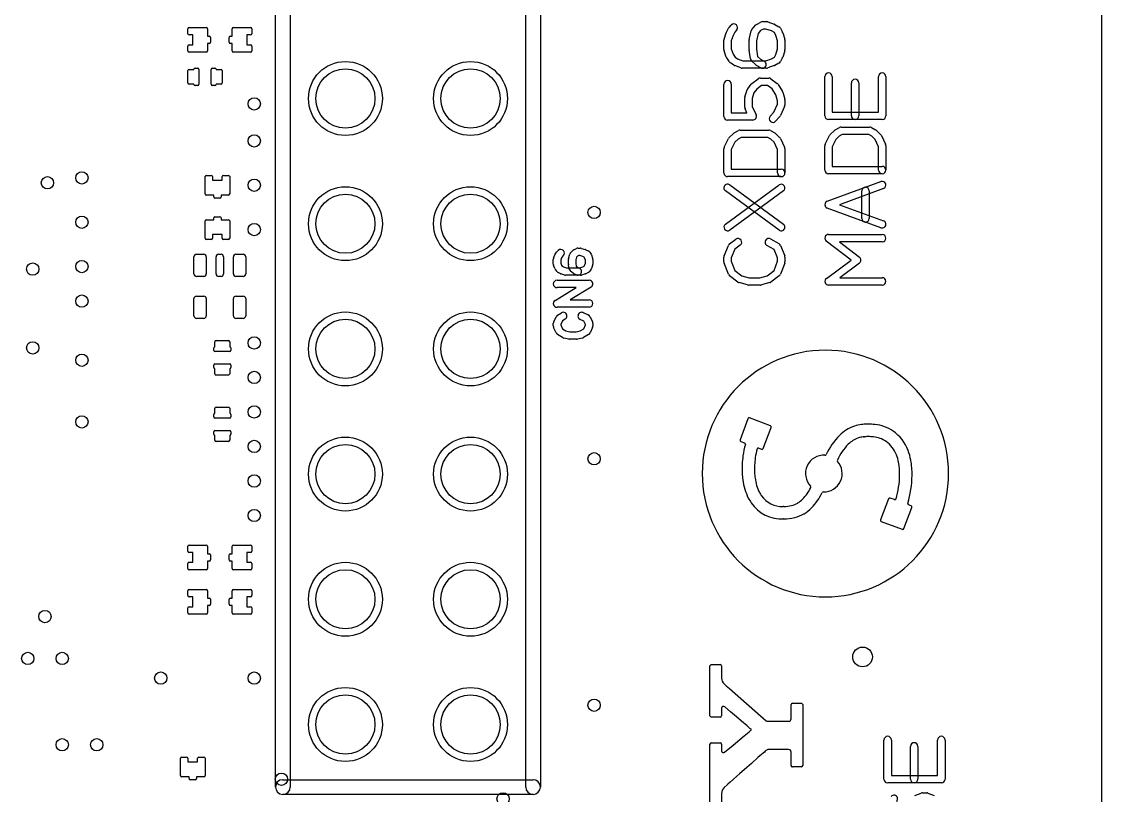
# Model space of a CAD drawing. Extents: x 0 to 45, y 0 to 50.
# Drawn here: x 23.07 to 45, y 13.17 to 28.87 of the extents above; entities that cross this region are included whole.
import ezdxf

# ---------------------------------------------------------------- set-up
doc = ezdxf.new("R2010")
doc.units = 0
for name, color, linetype in [('HOLE_1-6', 7, 'CONTINUOUS'), ('OUTLINE', 7, 'CONTINUOUS'), ('Resist-A', 7, 'CONTINUOUS'), ('Symbol-A', 7, 'CONTINUOUS')]:
    doc.layers.add(name, color=color, linetype=linetype)

msp = doc.modelspace()

# ---------------------------------------------------------------- linework, layer by layer
at = {"layer": 'HOLE_1-6'}
for centre, radius in [((29.65, 27.31), 0.6), ((32.19, 27.31), 0.6), ((27.8, 27.2), 0.125), ((27.8, 26.45), 0.125), ((23.6, 25.6), 0.125), ((24.3, 25.7), 0.125), ((27.8, 25.55), 0.125), ((29.65, 24.77), 0.6), ((32.19, 24.77), 0.6), ((34.7, 25), 0.125), ((24.3, 24.8), 0.125), ((27.8, 24.65), 0.125), ((23.3, 23.85), 0.125), ((24.3, 23.9), 0.125), ((24.3, 23.2), 0.125), ((29.65, 22.23), 0.6), ((32.19, 22.23), 0.6), ((23.3, 22.25), 0.125), ((27.8, 22.35), 0.125), ((24.3, 22), 0.125), ((27.8, 21.65), 0.125), ((27.8, 20.95), 0.125), ((24.3, 20.75), 0.125), ((27.8, 20.25), 0.125), ((29.65, 19.69), 0.6), ((32.19, 19.69), 0.6), ((34.7, 20), 0.125), ((27.8, 19.55), 0.125), ((27.8, 18.85), 0.125), ((29.65, 17.15), 0.6), ((32.19, 17.15), 0.6), ((23.55, 16.8), 0.125), ((23.2, 15.95), 0.125), ((23.9, 15.95), 0.125), ((40.15, 15.98), 0.2), ((25.9, 15.55), 0.125), ((27.8, 15.55), 0.125), ((29.65, 14.61), 0.6), ((32.19, 14.61), 0.6), ((34.7, 15), 0.125), ((23.9, 14.2), 0.125), ((24.6, 14.2), 0.125), ((28.35, 13.5), 0.125), ((32.85, 13.1), 0.125)]:
    msp.add_circle(centre, radius, dxfattribs=at)
at = {"layer": 'OUTLINE'}
msp.add_line((45, 42.41699), (45, 1), dxfattribs=at)
at = {"layer": 'Resist-A'}
for p, q in [((26.45, 28.625), (26.45, 28.725)), ((26.475, 28.75), (26.825, 28.75)), ((26.85, 28.725), (26.85, 28.575)), ((27.35, 28.575), (27.35, 28.725)), ((27.375, 28.75), (27.725, 28.75)), ((27.75, 28.725), (27.75, 28.625)), ((26.55, 28.6), (26.475, 28.6)), ((26.55, 28.4), (26.55, 28.6)), ((26.85, 28.575), (26.8875, 28.575)), ((26.9125, 28.55), (26.9125, 28.45)), ((27.2875, 28.45), (27.2875, 28.55)), ((27.3125, 28.575), (27.35, 28.575)), ((27.725, 28.6), (27.65, 28.6)), ((27.65, 28.6), (27.65, 28.4)), ((26.45, 28.275), (26.45, 28.375)), ((26.475, 28.4), (26.55, 28.4)), ((26.8875, 28.425), (26.85, 28.425)), ((26.85, 28.425), (26.85, 28.275)), ((27.35, 28.425), (27.3125, 28.425)), ((27.35, 28.275), (27.35, 28.425)), ((27.65, 28.4), (27.725, 28.4)), ((27.75, 28.375), (27.75, 28.275)), ((26.825, 28.25), (26.475, 28.25)), ((27.725, 28.25), (27.375, 28.25)), ((26.45, 27.625), (26.45, 27.875)), ((26.475, 27.9), (26.575, 27.9)), ((26.6, 27.925), (26.65, 27.925)), ((26.675, 27.9), (26.675, 27.6)), ((26.925, 27.6), (26.925, 27.9)), ((26.95, 27.925), (27, 27.925)), ((27.025, 27.9), (27.125, 27.9)), ((27.15, 27.875), (27.15, 27.625)), ((26.575, 27.6), (26.475, 27.6)), ((26.65, 27.575), (26.6, 27.575)), ((27, 27.575), (26.95, 27.575)), ((27.125, 27.6), (27.025, 27.6)), ((26.8, 25.375), (26.8, 25.725)), ((26.825, 25.75), (26.925, 25.75)), ((26.95, 25.725), (26.95, 25.65)), ((27.15, 25.65), (27.15, 25.725)), ((27.175, 25.75), (27.275, 25.75)), ((27.3, 25.725), (27.3, 25.375)), ((26.95, 25.65), (27.15, 25.65)), ((26.975, 25.35), (26.825, 25.35)), ((26.975, 25.3125), (26.975, 25.35)), ((27.1, 25.2875), (27, 25.2875)), ((27.275, 25.35), (27.125, 25.35)), ((27.125, 25.35), (27.125, 25.3125)), ((26.8, 24.475), (26.8, 24.825)), ((26.825, 24.85), (26.975, 24.85)), ((26.975, 24.85), (26.975, 24.8875)), ((27, 24.9125), (27.1, 24.9125)), ((27.125, 24.8875), (27.125, 24.85)), ((27.125, 24.85), (27.275, 24.85)), ((27.3, 24.825), (27.3, 24.475)), ((26.925, 24.45), (26.825, 24.45)), ((27.15, 24.55), (26.95, 24.55)), ((26.95, 24.55), (26.95, 24.475)), ((27.15, 24.475), (27.15, 24.55)), ((27.275, 24.45), (27.175, 24.45)), ((26.625, 24.15), (26.775, 24.15)), ((27.075, 24.15), (27.125, 24.15)), ((27.425, 24.15), (27.575, 24.15)), ((26.575, 23.75), (26.575, 24.1)), ((26.825, 24.1), (26.825, 23.75)), ((27.025, 23.75), (27.025, 24.1)), ((27.175, 24.1), (27.175, 23.75)), ((27.375, 23.75), (27.375, 24.1)), ((27.625, 24.1), (27.625, 23.75)), ((26.775, 23.7), (26.625, 23.7)), ((27.125, 23.7), (27.075, 23.7)), ((27.575, 23.7), (27.425, 23.7)), ((26.575, 22.9), (26.575, 23.25)), ((26.625, 23.3), (26.775, 23.3)), ((26.825, 23.25), (26.825, 22.9)), ((27.375, 22.9), (27.375, 23.25)), ((27.425, 23.3), (27.575, 23.3)), ((27.625, 23.25), (27.625, 22.9)), ((26.775, 22.85), (26.625, 22.85)), ((27.575, 22.85), (27.425, 22.85)), ((27, 22.275), (27, 22.375)), ((27.025, 22.4), (27.275, 22.4)), ((27.3, 22.375), (27.3, 22.275)), ((26.975, 22.2), (26.975, 22.25)), ((27.3, 22.175), (27, 22.175)), ((27.325, 22.25), (27.325, 22.2)), ((27, 21.925), (27.3, 21.925)), ((26.975, 21.85), (26.975, 21.9)), ((27, 21.725), (27, 21.825)), ((27.3, 21.825), (27.3, 21.725)), ((27.325, 21.9), (27.325, 21.85)), ((27.275, 21.7), (27.025, 21.7)), ((27.025, 21.05), (27.275, 21.05)), ((26.975, 20.85), (26.975, 20.9)), ((27, 20.925), (27, 21.025)), ((27.3, 21.025), (27.3, 20.925)), ((27.325, 20.9), (27.325, 20.85)), ((27.3, 20.825), (27, 20.825)), ((26.975, 20.5), (26.975, 20.55)), ((27, 20.575), (27.3, 20.575)), ((27, 20.375), (27, 20.475)), ((27.3, 20.475), (27.3, 20.375)), ((27.325, 20.55), (27.325, 20.5)), ((27.275, 20.35), (27.025, 20.35)), ((26.45, 18.125), (26.45, 18.225)), ((26.475, 18.25), (26.825, 18.25)), ((26.85, 18.225), (26.85, 18.075)), ((27.35, 18.075), (27.35, 18.225)), ((27.375, 18.25), (27.725, 18.25)), ((27.75, 18.225), (27.75, 18.125)), ((26.55, 18.1), (26.475, 18.1)), ((26.55, 17.9), (26.55, 18.1)), ((26.85, 18.075), (26.8875, 18.075)), ((26.9125, 18.05), (26.9125, 17.95)), ((27.2875, 17.95), (27.2875, 18.05)), ((27.3125, 18.075), (27.35, 18.075)), ((27.725, 18.1), (27.65, 18.1)), ((27.65, 18.1), (27.65, 17.9)), ((26.45, 17.775), (26.45, 17.875)), ((26.475, 17.9), (26.55, 17.9)), ((26.8875, 17.925), (26.85, 17.925)), ((26.85, 17.925), (26.85, 17.775)), ((27.35, 17.925), (27.3125, 17.925)), ((27.35, 17.775), (27.35, 17.925)), ((27.65, 17.9), (27.725, 17.9)), ((27.75, 17.875), (27.75, 17.775)), ((26.825, 17.75), (26.475, 17.75)), ((27.725, 17.75), (27.375, 17.75)), ((26.45, 17.225), (26.45, 17.325)), ((26.475, 17.35), (26.825, 17.35)), ((26.85, 17.325), (26.85, 17.175)), ((27.35, 17.175), (27.35, 17.325)), ((27.375, 17.35), (27.725, 17.35)), ((27.75, 17.325), (27.75, 17.225)), ((26.55, 17.2), (26.475, 17.2)), ((26.55, 17), (26.55, 17.2)), ((26.85, 17.175), (26.8875, 17.175)), ((26.9125, 17.15), (26.9125, 17.05)), ((27.2875, 17.05), (27.2875, 17.15)), ((27.3125, 17.175), (27.35, 17.175)), ((27.725, 17.2), (27.65, 17.2)), ((27.65, 17.2), (27.65, 17)), ((26.45, 16.875), (26.45, 16.975)), ((26.475, 17), (26.55, 17)), ((26.8875, 17.025), (26.85, 17.025)), ((26.85, 17.025), (26.85, 16.875)), ((27.35, 17.025), (27.3125, 17.025)), ((27.35, 16.875), (27.35, 17.025)), ((27.65, 17), (27.725, 17)), ((27.75, 16.975), (27.75, 16.875)), ((26.825, 16.85), (26.475, 16.85)), ((27.725, 16.85), (27.375, 16.85)), ((26.3, 13.575), (26.3, 13.925)), ((26.325, 13.95), (26.425, 13.95)), ((26.45, 13.925), (26.45, 13.85)), ((26.45, 13.85), (26.65, 13.85)), ((26.65, 13.85), (26.65, 13.925)), ((26.675, 13.95), (26.775, 13.95)), ((26.8, 13.925), (26.8, 13.575)), ((26.475, 13.55), (26.325, 13.55)), ((26.475, 13.5125), (26.475, 13.55)), ((26.6, 13.4875), (26.5, 13.4875)), ((26.775, 13.55), (26.625, 13.55)), ((26.625, 13.55), (26.625, 13.5125))]:
    msp.add_line(p, q, dxfattribs=at)
for centre in [(29.65, 27.31), (32.19, 27.31), (29.65, 24.77), (32.19, 24.77), (29.65, 22.23), (32.19, 22.23), (29.65, 19.69), (32.19, 19.69), (29.65, 17.15), (32.19, 17.15), (29.65, 14.61), (32.19, 14.61)]:
    msp.add_circle(centre, 0.75, dxfattribs=at)
for centre, radius, start, end in [((26.475, 28.725), 0.025, 90, 180), ((26.825, 28.725), 0.025, 0, 90), ((27.375, 28.725), 0.025, 90, 180), ((27.725, 28.725), 0.025, 0, 90), ((26.475, 28.625), 0.025, 180, -90), ((26.8875, 28.55), 0.025, 0, 90), ((27.3125, 28.55), 0.025, 90, 180), ((27.725, 28.625), 0.025, -90, 0), ((26.475, 28.375), 0.025, 90, 180), ((26.8875, 28.45), 0.025, -90, 0), ((27.3125, 28.45), 0.025, 180, -90), ((27.725, 28.375), 0.025, 0, 90), ((26.475, 28.275), 0.025, 180, -90), ((26.825, 28.275), 0.025, -90, 0), ((27.375, 28.275), 0.025, 180, -90), ((27.725, 28.275), 0.025, -90, 0), ((26.475, 27.875), 0.025, 90, 180), ((26.6, 27.9), 0.025, 90, 180), ((26.65, 27.9), 0.025, 0, 90), ((26.95, 27.9), 0.025, 90, 180), ((27, 27.9), 0.025, 0, 90), ((27.125, 27.875), 0.025, 0, 90), ((26.475, 27.625), 0.025, 180, -90), ((26.6, 27.6), 0.025, 180, -90), ((26.65, 27.6), 0.025, -90, 0), ((26.95, 27.6), 0.025, 180, -90), ((27, 27.6), 0.025, -90, 0), ((27.125, 27.625), 0.025, -90, 0), ((26.825, 25.725), 0.025, 90, 180), ((26.925, 25.725), 0.025, 0, 90), ((27.175, 25.725), 0.025, 90, 180), ((27.275, 25.725), 0.025, 0, 90), ((26.825, 25.375), 0.025, 180, -90), ((27, 25.3125), 0.025, 180, -90), ((27.1, 25.3125), 0.025, -90, 0), ((27.275, 25.375), 0.025, -90, 0), ((26.825, 24.825), 0.025, 90, 180), ((27, 24.8875), 0.025, 90, 180), ((27.1, 24.8875), 0.025, 0, 90), ((27.275, 24.825), 0.025, 0, 90), ((26.825, 24.475), 0.025, 180, -90), ((26.925, 24.475), 0.025, -90, 0), ((27.175, 24.475), 0.025, 180, -90), ((27.275, 24.475), 0.025, -90, 0), ((26.625, 24.1), 0.05, 90, 180), ((26.775, 24.1), 0.05, 0, 90), ((27.075, 24.1), 0.05, 90, 180), ((27.125, 24.1), 0.05, 0, 90), ((27.425, 24.1), 0.05, 90, 180), ((27.575, 24.1), 0.05, 0, 90), ((26.625, 23.75), 0.05, 180, -90), ((26.775, 23.75), 0.05, -90, 0), ((27.075, 23.75), 0.05, 180, -90), ((27.125, 23.75), 0.05, -90, 0), ((27.425, 23.75), 0.05, 180, -90), ((27.575, 23.75), 0.05, -90, 0), ((26.625, 23.25), 0.05, 90, 180), ((26.775, 23.25), 0.05, 0, 90), ((27.425, 23.25), 0.05, 90, 180), ((27.575, 23.25), 0.05, 0, 90), ((26.625, 22.9), 0.05, 180, -90), ((26.775, 22.9), 0.05, -90, 0), ((27.425, 22.9), 0.05, 180, -90), ((27.575, 22.9), 0.05, -90, 0), ((27.025, 22.375), 0.025, 90, 180), ((27.275, 22.375), 0.025, 0, 90), ((27, 22.25), 0.025, 90, 180), ((27, 22.2), 0.025, 180, -90), ((27.3, 22.25), 0.025, 0, 90), ((27.3, 22.2), 0.025, -90, 0), ((27, 21.9), 0.025, 90, 180), ((27, 21.85), 0.025, 180, -90), ((27.025, 21.725), 0.025, 180, -90), ((27.275, 21.725), 0.025, -90, 0), ((27.3, 21.9), 0.025, 0, 90), ((27.3, 21.85), 0.025, -90, 0), ((27.025, 21.025), 0.025, 90, 180), ((27.275, 21.025), 0.025, 0, 90), ((27, 20.9), 0.025, 90, 180), ((27, 20.85), 0.025, 180, -90), ((27.3, 20.9), 0.025, 0, 90), ((27.3, 20.85), 0.025, -90, 0), ((27, 20.55), 0.025, 90, 180), ((27, 20.5), 0.025, 180, -90), ((27.3, 20.55), 0.025, 0, 90), ((27.3, 20.5), 0.025, -90, 0), ((27.025, 20.375), 0.025, 180, -90), ((27.275, 20.375), 0.025, -90, 0), ((26.475, 18.225), 0.025, 90, 180), ((26.825, 18.225), 0.025, 0, 90), ((27.375, 18.225), 0.025, 90, 180), ((27.725, 18.225), 0.025, 0, 90), ((26.475, 18.125), 0.025, 180, -90), ((26.8875, 18.05), 0.025, 0, 90), ((27.3125, 18.05), 0.025, 90, 180), ((27.725, 18.125), 0.025, -90, 0), ((26.475, 17.875), 0.025, 90, 180), ((26.475, 17.775), 0.025, 180, -90), ((26.825, 17.775), 0.025, -90, 0), ((26.8875, 17.95), 0.025, -90, 0), ((27.3125, 17.95), 0.025, 180, -90), ((27.375, 17.775), 0.025, 180, -90), ((27.725, 17.875), 0.025, 0, 90), ((27.725, 17.775), 0.025, -90, 0), ((26.475, 17.325), 0.025, 90, 180), ((26.825, 17.325), 0.025, 0, 90), ((27.375, 17.325), 0.025, 90, 180), ((27.725, 17.325), 0.025, 0, 90), ((26.475, 17.225), 0.025, 180, -90), ((26.8875, 17.15), 0.025, 0, 90), ((27.3125, 17.15), 0.025, 90, 180), ((27.725, 17.225), 0.025, -90, 0), ((26.475, 16.975), 0.025, 90, 180), ((26.8875, 17.05), 0.025, -90, 0), ((27.3125, 17.05), 0.025, 180, -90), ((27.725, 16.975), 0.025, 0, 90), ((26.475, 16.875), 0.025, 180, -90), ((26.825, 16.875), 0.025, -90, 0), ((27.375, 16.875), 0.025, 180, -90), ((27.725, 16.875), 0.025, -90, 0), ((26.325, 13.925), 0.025, 90, 180), ((26.425, 13.925), 0.025, 0, 90), ((26.675, 13.925), 0.025, 90, 180), ((26.775, 13.925), 0.025, 0, 90), ((26.325, 13.575), 0.025, 180, -90), ((26.5, 13.5125), 0.025, 180, -90), ((26.6, 13.5125), 0.025, -90, 0), ((26.775, 13.575), 0.025, -90, 0)]:
    msp.add_arc(centre, radius, start, end, dxfattribs=at)
at = {"layer": 'Symbol-A'}
for p, q in [((28.23, 13.34), (28.23, 33.66)), ((28.53, 33.66), (28.53, 13.34)), ((33.31, 13.34), (33.31, 33.66)), ((33.61, 33.66), (33.61, 13.34)), ((37.38626, 28.65402), (37.42871, 28.73584)), ((37.43976, 28.75172), (37.48222, 28.79847)), ((37.90553, 28.71529), (37.97629, 28.79711)), ((37.99684, 28.81374), (38.08174, 28.8605)), ((38.11792, 28.86981), (38.20283, 28.86981)), ((38.22868, 28.86521), (38.35604, 28.81845)), ((38.36637, 28.81375), (38.45127, 28.767)), ((38.48166, 28.73585), (38.52412, 28.65403)), ((37.33916, 28.51442), (37.38161, 28.64299)), ((37.52217, 28.59027), (37.48538, 28.47885)), ((37.55736, 28.6581), (37.52217, 28.59027)), ((37.59326, 28.69763), (37.55736, 28.6581)), ((37.84692, 28.50856), (37.88937, 28.68388)), ((38.03088, 28.63092), (37.99481, 28.48196)), ((38.08096, 28.68883), (38.03088, 28.63092)), ((38.13721, 28.71981), (38.08096, 28.68883)), ((38.1895, 28.71981), (38.13721, 28.71981)), ((38.299, 28.67961), (38.1895, 28.71981)), ((38.35899, 28.64657), (38.299, 28.67961)), ((38.38821, 28.59026), (38.35899, 28.64657)), ((38.425, 28.47885), (38.38821, 28.59026)), ((38.52877, 28.64299), (38.57122, 28.51442)), ((37.33538, 28.3039), (37.33538, 28.49091)), ((37.48538, 28.47885), (37.48538, 28.31596)), ((37.48538, 28.31596), (37.52066, 28.2091)), ((37.84481, 28.3039), (37.84481, 28.49091)), ((37.87407, 28.11662), (37.84577, 28.29195)), ((37.99481, 28.48196), (37.99481, 28.30991)), ((37.99481, 28.30991), (38.01817, 28.16522)), ((38.38821, 28.20454), (38.425, 28.31596)), ((38.425, 28.31596), (38.425, 28.47885)), ((38.575, 28.49091), (38.575, 28.3039)), ((37.38161, 28.15181), (37.33916, 28.28039)), ((37.44775, 28.05084), (37.39115, 28.13265)), ((37.52066, 28.2091), (37.56287, 28.1481)), ((37.56287, 28.1481), (37.61424, 28.11414)), ((37.61424, 28.11414), (37.72088, 28.075)), ((37.72088, 28.075), (38.1895, 28.075)), ((37.98098, 27.99274), (37.89607, 28.07456)), ((38.01817, 28.16522), (38.0779, 28.10765)), ((38.0779, 28.10765), (38.1541, 28.0657)), ((38.1895, 28.075), (38.299, 28.11519)), ((38.299, 28.11519), (38.35899, 28.14824)), ((38.35899, 28.14824), (38.38821, 28.20454)), ((38.52412, 28.14077), (38.48166, 28.05896)), ((38.57122, 28.28039), (38.52877, 28.15181)), ((37.53884, 27.98418), (37.46808, 28.03094)), ((37.68171, 27.92959), (37.55435, 27.97634)), ((38.20283, 27.925), (37.70755, 27.925)), ((38.08174, 27.9343), (37.99684, 27.98105)), ((38.35603, 27.97634), (38.22867, 27.92959)), ((38.45127, 28.02782), (38.36637, 27.98106)), ((37.90373, 27.61501), (38.03109, 27.70851)), ((38.07547, 27.72305), (38.24528, 27.72305)), ((38.28966, 27.70851), (38.41702, 27.61501)), ((39.38538, 26.95844), (39.38538, 27.75325)), ((39.53538, 27.75325), (39.53538, 27.03344)), ((40.475, 27.03344), (40.475, 27.75325)), ((40.625, 27.75325), (40.625, 26.95844)), ((37.33538, 26.94675), (37.33538, 27.6013)), ((37.48538, 27.6013), (37.48538, 27.02175)), ((37.76313, 27.34251), (37.80558, 27.48277)), ((37.81755, 27.50629), (37.8883, 27.5998)), ((37.94526, 27.42648), (37.90991, 27.30968)), ((38.00132, 27.50057), (37.94526, 27.42648)), ((38.10004, 27.57305), (38.00132, 27.50057)), ((38.22071, 27.57305), (38.10004, 27.57305)), ((38.31622, 27.50293), (38.22071, 27.57305)), ((38.3885, 27.38353), (38.31622, 27.50293)), ((38.4368, 27.59339), (38.52171, 27.45313)), ((38.52933, 27.43602), (38.57178, 27.29576)), ((39.92311, 26.95844), (39.92311, 27.62468)), ((40.07311, 27.62468), (40.07311, 26.95844)), ((37.75991, 27.13377), (37.75991, 27.32078)), ((37.90991, 27.30968), (37.90991, 27.15)), ((38.35166, 27.03522), (38.425, 27.19675)), ((38.425, 27.26293), (38.3885, 27.38353)), ((38.425, 27.19675), (38.425, 27.26293)), ((38.575, 27.27403), (38.575, 27.18052)), ((37.48538, 27.02175), (37.8034, 27.02175)), ((37.8034, 27.02175), (37.76662, 27.10277)), ((37.90991, 27.15), (37.9881, 26.97775)), ((38.27466, 26.95041), (38.35166, 27.03522)), ((38.56829, 27.14951), (38.48338, 26.9625)), ((39.53538, 27.03344), (40.475, 27.03344)), ((37.91981, 26.87175), (37.41038, 26.87175)), ((38.47062, 26.9431), (38.38572, 26.84959)), ((40.55, 26.88344), (39.46038, 26.88344)), ((37.44324, 26.52024), (37.52815, 26.60206)), ((37.54401, 26.61374), (37.62891, 26.6605)), ((37.66509, 26.66981), (38.24528, 26.66981)), ((38.28146, 26.66051), (38.36637, 26.61375)), ((38.38223, 26.60205), (38.46713, 26.52023)), ((39.39288, 26.38204), (39.47778, 26.55737)), ((39.49324, 26.57869), (39.57815, 26.6605)), ((39.59401, 26.67218), (39.67891, 26.71894)), ((39.67507, 26.54559), (39.60695, 26.47995)), ((39.73438, 26.57825), (39.67507, 26.54559)), ((39.71509, 26.72825), (40.29528, 26.72825)), ((40.27599, 26.57825), (39.73438, 26.57825)), ((40.33531, 26.54559), (40.27599, 26.57825)), ((40.33146, 26.71895), (40.41637, 26.67219)), ((40.40342, 26.47995), (40.33531, 26.54559)), ((40.43223, 26.6605), (40.51713, 26.57869)), ((40.53259, 26.55737), (40.6175, 26.38204)), ((37.34288, 26.3236), (37.42778, 26.49892)), ((37.55695, 26.4215), (37.48538, 26.27371)), ((37.62508, 26.48715), (37.55695, 26.4215)), ((37.68438, 26.51981), (37.62508, 26.48715)), ((38.22599, 26.51981), (37.68438, 26.51981)), ((38.2853, 26.48715), (38.22599, 26.51981)), ((38.35342, 26.4215), (38.2853, 26.48715)), ((38.425, 26.2737), (38.35342, 26.4215)), ((38.48259, 26.49892), (38.5675, 26.3236)), ((39.38538, 25.85844), (39.38538, 26.34935)), ((39.60695, 26.47995), (39.53538, 26.33215)), ((39.53538, 26.33215), (39.53538, 25.93344)), ((40.475, 26.33214), (40.40342, 26.47995)), ((40.475, 25.85844), (40.475, 26.33214)), ((40.625, 26.34935), (40.625, 25.85844)), ((37.33538, 25.8), (37.33538, 26.29091)), ((37.48538, 26.27371), (37.48538, 25.875)), ((38.425, 25.8), (38.425, 26.2737)), ((38.575, 26.29091), (38.575, 25.8)), ((37.48538, 25.875), (38.5, 25.875)), ((39.53538, 25.93344), (40.55, 25.93344)), ((38.5, 25.725), (37.41038, 25.725)), ((40.55, 25.78344), (39.46038, 25.78344)), ((37.36618, 24.76059), (38.4558, 25.5554)), ((38.4558, 24.63941), (37.36618, 25.43422)), ((37.45458, 25.5554), (38.5442, 24.76059)), ((38.5442, 25.43422), (37.45458, 24.63941)), ((39.43468, 25.2263), (40.5243, 25.62371)), ((40.5757, 25.48279), (39.67927, 25.15584)), ((40.13538, 24.87532), (40.13538, 25.43636)), ((40.28538, 25.43636), (40.28538, 24.87532)), ((40.5243, 24.68798), (39.43468, 25.08538)), ((39.67927, 25.15584), (40.5757, 24.8289)), ((37.45089, 24.36175), (37.57825, 24.45526)), ((38.28146, 24.46051), (38.45127, 24.367)), ((39.91614, 24.03327), (39.41479, 24.41707)), ((39.46038, 24.55162), (40.55, 24.55162)), ((40.55, 24.40162), (39.68174, 24.40162)), ((39.68174, 24.40162), (40.08616, 24.09202)), ((33.8765, 24.07307), (33.90197, 24.13736)), ((33.90803, 24.14938), (33.9335, 24.19029)), ((33.94645, 24.2059), (33.97192, 24.22928)), ((34.07336, 24.11878), (34.05543, 24.10232)), ((34.17987, 24.06637), (34.20534, 24.15404)), ((34.22532, 24.18712), (34.26777, 24.22803)), ((34.28854, 24.2422), (34.33948, 24.26557)), ((34.38713, 24.1224), (34.36267, 24.11118)), ((34.37075, 24.2724), (34.4217, 24.2724)), ((34.41049, 24.1224), (34.38713, 24.1224)), ((34.47138, 24.10377), (34.41049, 24.1224)), ((34.44364, 24.26912), (34.52005, 24.24575)), ((34.52939, 24.2422), (34.58034, 24.21882)), ((34.61273, 24.19029), (34.6382, 24.14938)), ((34.64426, 24.13736), (34.66973, 24.07307)), ((37.34083, 24.11898), (37.42573, 24.32937)), ((37.55685, 24.25346), (37.48538, 24.07635)), ((37.66703, 24.33436), (37.55685, 24.25346)), ((38.35553, 24.24848), (38.2091, 24.32911)), ((38.425, 24.07635), (38.35553, 24.24848)), ((38.48464, 24.32937), (38.56955, 24.11898)), ((33.87123, 23.95195), (33.87123, 24.04545)), ((33.90197, 23.86004), (33.8765, 23.92433)), ((34.03894, 24.07584), (34.02123, 24.03113)), ((34.02123, 24.03113), (34.02123, 23.96627)), ((34.02123, 23.96627), (34.03703, 23.92638)), ((34.03703, 23.92638), (34.05429, 23.90559)), ((34.05543, 24.10232), (34.03894, 24.07584)), ((34.05429, 23.90559), (34.07748, 23.89283)), ((34.17689, 23.95195), (34.17689, 24.04545)), ((34.19524, 23.85003), (34.17826, 23.93769)), ((34.3438, 24.09299), (34.32689, 24.03478)), ((34.32689, 24.03478), (34.32689, 23.95915)), ((34.32689, 23.95915), (34.33727, 23.90555)), ((34.33727, 23.90555), (34.35953, 23.88767)), ((34.36267, 24.11118), (34.3438, 24.09299)), ((34.4973, 24.09188), (34.47138, 24.10377)), ((34.47139, 23.89364), (34.4973, 23.90552)), ((34.50729, 24.07584), (34.4973, 24.09188)), ((34.4973, 23.90552), (34.50729, 23.92156)), ((34.525, 24.03113), (34.50729, 24.07584)), ((34.50729, 23.92156), (34.525, 23.96627)), ((34.525, 23.96627), (34.525, 24.03113)), ((34.66973, 23.92433), (34.64426, 23.86004)), ((34.675, 24.04545), (34.675, 23.95195)), ((37.33538, 23.9974), (37.33538, 24.09091)), ((37.42522, 23.74854), (37.34032, 23.97062)), ((37.48538, 24.07635), (37.48538, 24.01125)), ((37.48538, 24.01125), (37.55767, 23.82216)), ((38.3527, 23.82216), (38.425, 24.01125)), ((38.425, 24.01125), (38.425, 24.07635)), ((38.57005, 23.97062), (38.48514, 23.74854)), ((38.575, 24.09091), (38.575, 23.9974)), ((39.41556, 23.66013), (39.91614, 24.03327)), ((40.08539, 23.97234), (39.68649, 23.675)), ((33.94795, 23.79885), (33.91399, 23.83976)), ((34.01194, 23.75768), (33.96949, 23.78105)), ((34.10259, 23.72828), (34.02617, 23.75166)), ((34.07748, 23.89283), (34.13575, 23.875)), ((34.4217, 23.725), (34.12453, 23.725)), ((34.13575, 23.875), (34.41048, 23.875)), ((34.27285, 23.7649), (34.22191, 23.80581)), ((34.33946, 23.73184), (34.28852, 23.75522)), ((34.35953, 23.88767), (34.40204, 23.86816)), ((34.41048, 23.875), (34.47139, 23.89364)), ((34.52005, 23.75166), (34.44364, 23.72828)), ((34.58033, 23.77858), (34.52938, 23.75521)), ((34.6382, 23.84802), (34.61273, 23.80711)), ((37.61982, 23.58696), (37.45001, 23.71553)), ((37.55767, 23.82216), (37.69888, 23.71524)), ((37.69888, 23.71524), (37.84504, 23.675)), ((38.06533, 23.675), (38.21149, 23.71524)), ((38.21149, 23.71524), (38.3527, 23.82216)), ((38.46036, 23.71553), (38.29055, 23.58696)), ((33.90727, 23.21409), (34.33223, 23.4724)), ((33.94623, 23.6224), (34.6, 23.6224)), ((34.33223, 23.4724), (33.94623, 23.4724)), ((34.63896, 23.48331), (34.214, 23.225)), ((37.815, 23.52769), (37.64518, 23.57444)), ((38.07547, 23.525), (37.83491, 23.525)), ((37.84504, 23.675), (38.06533, 23.675)), ((38.26519, 23.57444), (38.09538, 23.52769)), ((40.55, 23.525), (39.46038, 23.525)), ((39.68649, 23.675), (40.55, 23.675)), ((34.6, 23.075), (33.94623, 23.075)), ((34.214, 23.225), (34.6, 23.225)), ((33.87873, 22.77814), (33.92967, 22.88334)), ((33.95803, 22.91463), (34.03444, 22.96138)), ((34.11272, 22.83342), (34.05508, 22.79816)), ((34.4933, 22.79372), (34.41589, 22.82923)), ((34.47845, 22.96557), (34.58034, 22.91882)), ((34.61656, 22.88334), (34.6675, 22.77814)), ((33.87123, 22.6987), (33.87123, 22.74545)), ((33.929, 22.55639), (33.87806, 22.66743)), ((34.05508, 22.79816), (34.02123, 22.72825)), ((34.02123, 22.72825), (34.02123, 22.71508)), ((34.02123, 22.71508), (34.05604, 22.6392)), ((34.05604, 22.6392), (34.12828, 22.59362)), ((34.12828, 22.59362), (34.20944, 22.575)), ((34.33679, 22.575), (34.41795, 22.59362)), ((34.41795, 22.59362), (34.49019, 22.6392)), ((34.49019, 22.6392), (34.525, 22.71508)), ((34.525, 22.72825), (34.4933, 22.79372)), ((34.525, 22.71508), (34.525, 22.72825)), ((34.66817, 22.66743), (34.61723, 22.55639)), ((34.675, 22.74545), (34.675, 22.6987)), ((34.05904, 22.45995), (33.95715, 22.52423)), ((34.18416, 22.4269), (34.08228, 22.45028)), ((34.34528, 22.425), (34.20094, 22.425)), ((34.20944, 22.575), (34.33679, 22.575)), ((34.46394, 22.45028), (34.36205, 22.4269)), ((34.58908, 22.52423), (34.48719, 22.45995)), ((38.28042, 20.66928), (37.85541, 20.829)), ((37.82321, 20.81439), (37.66198, 20.38538)), ((38.13376, 20.20798), (38.29502, 20.63709)), ((37.67658, 20.35318), (37.75606, 20.32331)), ((38.04093, 20.2162), (38.10155, 20.19338)), ((37.97227, 20.02336), (37.9723, 20.0235)), ((40.83842, 20.07974), (40.83901, 20.07817)), ((40.67771, 19.19037), (40.51665, 18.76132)), ((40.79858, 19.17173), (40.70989, 19.20499)), ((38.53629, 19.0338), (38.5363, 19.03378)), ((40.98851, 18.58412), (41.14957, 19.0133)), ((41.13494, 19.04549), (41.08297, 19.06499)), ((40.53126, 18.72913), (40.95631, 18.5695)), ((37.05187, 14.78859), (37.05187, 15.79699)), ((37.0795, 15.82462), (37.25959, 15.82462)), ((37.28721, 15.79699), (37.28721, 15.55197)), ((37.34166, 15.4315), (37.38435, 15.39391)), ((37.38435, 15.39391), (37.44721, 15.33876)), ((37.44721, 15.33876), (38.19239, 14.68567)), ((37.28721, 14.93874), (37.28721, 14.78859)), ((37.46968, 14.86682), (37.3507, 14.96808)), ((38.7001, 14.72744), (38.7001, 15.01239)), ((38.72773, 15.04001), (38.90775, 15.04001)), ((38.93538, 15.01239), (38.93538, 13.77663)), ((37.25959, 14.76096), (37.0795, 14.76096)), ((37.59142, 14.76314), (37.46968, 14.86682)), ((37.68904, 14.67996), (37.59142, 14.76314)), ((37.80467, 14.5813), (37.68904, 14.67996)), ((37.86485, 14.5298), (37.80467, 14.5813)), ((37.84624, 14.46193), (37.87562, 14.48639)), ((37.88564, 14.51188), (37.86485, 14.5298)), ((37.87568, 14.48644), (37.88383, 14.49318)), ((37.88395, 14.49329), (37.89568, 14.5029)), ((37.89568, 14.5029), (37.88564, 14.51188)), ((38.21782, 14.67608), (38.64874, 14.67608)), ((37.52537, 14.19392), (37.74812, 14.38003)), ((37.74812, 14.38003), (37.84622, 14.46191)), ((40.58538, 13.5), (40.58538, 14.29481)), ((40.73538, 14.29481), (40.73538, 13.575)), ((41.675, 13.575), (41.675, 14.29481)), ((41.825, 14.29481), (41.825, 13.5)), ((37.05187, 12.97092), (37.05187, 14.21326)), ((37.0795, 14.24089), (37.2593, 14.24089)), ((37.28693, 14.21326), (37.28693, 14.07698)), ((37.35015, 14.04742), (37.52537, 14.19392)), ((38.15621, 14.05119), (38.13082, 14.02902)), ((38.1759, 14.06831), (38.15621, 14.05119)), ((38.18927, 14.07982), (38.1759, 14.06831)), ((38.20399, 14.09208), (38.18927, 14.07982)), ((38.64897, 14.10082), (38.22866, 14.101)), ((38.70012, 13.77665), (38.70031, 14.04942)), ((41.12311, 13.5), (41.12311, 14.16623)), ((41.27311, 14.16623), (41.27311, 13.5)), ((37.89394, 13.8209), (37.7978, 13.7362)), ((38.02674, 13.93774), (37.89394, 13.8209)), ((38.10036, 14.00235), (38.02674, 13.93774)), ((38.13082, 14.02902), (38.10036, 14.00235)), ((37.65474, 13.61002), (37.52806, 13.49814)), ((37.7978, 13.7362), (37.65474, 13.61002)), ((38.90775, 13.74901), (38.72775, 13.74901)), ((28.38, 13.49), (33.46, 13.49)), ((37.39932, 13.38406), (37.34031, 13.33092)), ((37.4139, 13.39705), (37.39932, 13.38406)), ((37.46107, 13.43888), (37.4139, 13.39705)), ((37.52806, 13.49814), (37.46107, 13.43888)), ((41.75, 13.425), (40.66038, 13.425)), ((40.73538, 13.575), (41.675, 13.575)), ((33.46, 13.19), (28.38, 13.19)), ((37.28721, 13.21166), (37.28721, 12.97092)), ((41.21472, 13.17171), (41.34207, 13.21846)), ((41.36792, 13.22305), (41.45283, 13.22305)), ((41.47867, 13.21846), (41.60603, 13.17171))]:
    msp.add_line(p, q, dxfattribs=at)
for centre, radius, start, end in [((37.49528, 28.7013), 0.075, 137.756117, 152.577353), ((37.53774, 28.74805), 0.075, -42.243883, 137.753163), ((38.03302, 28.74805), 0.075, 118.8446, 139.14681), ((38.11792, 28.79481), 0.075, 90, 118.8446), ((38.20283, 28.79481), 0.075, 69.837396, 90), ((38.33019, 28.74805), 0.075, 61.159085, 69.837396), ((38.41509, 28.7013), 0.075, 27.429428, 61.159085), ((37.41038, 28.49091), 0.075, 161.731742, 180), ((37.45283, 28.61948), 0.075, 152.577353, 161.731742), ((37.91981, 28.49091), 0.075, 166.38808, 180), ((37.96226, 28.66623), 0.075, 139.14681, 166.38808), ((38.45755, 28.61948), 0.075, 18.268258, 27.429428), ((38.5, 28.49091), 0.075, 0, 18.268258), ((37.41038, 28.3039), 0.075, 180, -161.731742), ((37.91981, 28.3039), 0.075, 180, -170.831571), ((38.5, 28.3039), 0.075, -18.268258, 0), ((37.45283, 28.17532), 0.075, -161.731742, -145.324656), ((37.94811, 28.12857), 0.075, -170.831571, -133.935788), ((38.11792, 28), 0.075, -118.840915, 61.160717), ((38.45755, 28.17532), 0.075, -27.429428, -18.268258), ((37.50943, 28.09351), 0.075, -145.324656, -123.459114), ((37.58019, 28.04675), 0.075, -123.459114, -110.1528), ((37.70755, 28), 0.075, -110.1528, -90), ((38.03302, 28.04675), 0.075, -133.935788, -118.840915), ((38.20283, 28), 0.075, -90, -69.8472), ((38.33019, 28.04675), 0.075, -69.8472, -61.1554), ((38.41509, 28.09351), 0.075, -61.1554, -27.429428), ((37.41038, 27.6013), 0.075, 0, 180), ((38.07547, 27.64805), 0.075, 90, 126.283861), ((38.24528, 27.64805), 0.075, 53.719878, 90), ((39.46038, 27.75325), 0.075, 0, 180), ((39.99811, 27.62468), 0.075, 0, 180), ((40.55, 27.75325), 0.075, 0, 180), ((37.87736, 27.46104), 0.075, 142.890219, 163.161444), ((37.94811, 27.55455), 0.075, 126.280122, 142.888721), ((38.37264, 27.55455), 0.075, 31.189102, 53.716139), ((38.45755, 27.41429), 0.075, 16.842668, 31.189695), ((37.83491, 27.32078), 0.075, 163.157332, 180), ((38.5, 27.27403), 0.075, 0, 16.838556), ((37.83491, 27.13377), 0.075, 180, -155.58375), ((37.91981, 26.94675), 0.075, -90, 24.415503), ((38.5, 27.18052), 0.075, -24.422459, 0), ((37.41038, 26.94675), 0.075, 180, -90), ((38.33019, 26.9), 0.075, 137.766909, -42.237071), ((38.41509, 26.99351), 0.075, -42.233091, -24.419944), ((39.46038, 26.95844), 0.075, 180, -90), ((39.99811, 26.95844), 0.075, 180, 0), ((40.55, 26.95844), 0.075, -90, 0), ((37.58019, 26.54805), 0.075, 118.8446, 133.938261), ((37.66509, 26.59481), 0.075, 90, 118.844461), ((38.24528, 26.59481), 0.075, 61.159085, 90), ((38.33019, 26.54805), 0.075, 46.058911, 61.15839), ((39.54528, 26.52468), 0.075, 133.935788, 154.162354), ((39.63019, 26.60649), 0.075, 118.8446, 133.934762), ((39.71509, 26.65325), 0.075, 90, 118.844461), ((40.29528, 26.65325), 0.075, 61.159085, 90), ((40.38019, 26.60649), 0.075, 46.064212, 61.15839), ((40.46509, 26.52468), 0.075, 25.840735, 46.061866), ((37.41038, 26.29091), 0.075, 154.159265, 180), ((37.49528, 26.46623), 0.075, 133.935788, 154.161072), ((38.41509, 26.46623), 0.075, 25.840735, 46.058367), ((38.5, 26.29091), 0.075, 0, 25.841575), ((39.46038, 26.34935), 0.075, 154.159265, 180), ((40.55, 26.34935), 0.075, 0, 25.840293), ((38.5, 25.8), 0.075, -90, 90), ((40.55, 25.85844), 0.075, -90, 90), ((37.41038, 25.8), 0.075, 180, -90), ((38.5, 25.8), 0.075, 180, 0), ((39.46038, 25.85844), 0.075, 180, -90), ((40.55, 25.85844), 0.075, 180, 0), ((37.41038, 25.49481), 0.075, 53.889499, -126.108424), ((38.5, 25.49481), 0.075, -53.889499, 126.108424), ((40.21038, 25.43636), 0.075, 0, 180), ((40.55, 25.55325), 0.075, -69.960763, 110.0381), ((39.46038, 25.15584), 0.075, 110.039237, -110.037636), ((40.21038, 24.87532), 0.075, 180, 0), ((40.55, 24.75844), 0.075, -110.039237, 69.962364), ((37.41038, 24.7), 0.075, 126.110501, -53.891576), ((38.5, 24.7), 0.075, -126.110501, 53.891576), ((37.49528, 24.3013), 0.075, 126.290802, 158.021266), ((37.62264, 24.39481), 0.075, -53.709198, 126.286784), ((38.24528, 24.39481), 0.075, 61.159085, -118.840446), ((38.41509, 24.3013), 0.075, 21.978734, 61.159085), ((39.46038, 24.47662), 0.075, 90, -127.434962), ((40.55, 24.47662), 0.075, -90, 90), ((33.9717, 24.10974), 0.075, 148.094218, 158.391519), ((33.99717, 24.15065), 0.075, 132.552213, 148.094218), ((34.02264, 24.17403), 0.075, -47.447787, 132.55015), ((34.27736, 24.13312), 0.075, 133.941089, 163.802747), ((34.31981, 24.17403), 0.075, 114.641216, 133.941089), ((34.37075, 24.1974), 0.075, 90, 114.641216), ((34.4217, 24.1974), 0.075, 72.990506, 90), ((34.49811, 24.17403), 0.075, 65.351841, 72.990506), ((34.54906, 24.15065), 0.075, 31.905782, 65.351841), ((34.57453, 24.10974), 0.075, 21.608481, 31.905782), ((37.41038, 24.09091), 0.075, 158.021266, 180), ((38.5, 24.09091), 0.075, 0, 21.978734), ((33.94623, 24.04545), 0.075, 158.391519, 180), ((33.94623, 23.95195), 0.075, 180, -158.391519), ((34.25189, 24.04545), 0.075, 163.802747, 180), ((34.25189, 23.95195), 0.075, 180, -169.039163), ((34.6, 24.04545), 0.075, 0, 21.608481), ((34.6, 23.95195), 0.075, -21.608481, 0), ((37.41038, 23.9974), 0.075, 180, -159.080955), ((38.5, 23.9974), 0.075, -20.921773, 0), ((40.04057, 24.03247), 0.075, -53.299706, 52.563229), ((33.9717, 23.88766), 0.075, -158.391519, -140.306915), ((34.00566, 23.84675), 0.075, -140.306915, -118.834223), ((34.04811, 23.82338), 0.075, -118.834223, -107.009494), ((34.12453, 23.8), 0.075, -107.009494, -90), ((34.26887, 23.86429), 0.075, -169.039163, -128.764798), ((34.31981, 23.82338), 0.075, -128.764798, -114.658289), ((34.37075, 23.8), 0.075, -114.658289, 65.346233), ((34.4217, 23.8), 0.075, -90, -72.990506), ((34.49811, 23.82338), 0.075, -72.990506, -65.358784), ((34.54906, 23.84675), 0.075, -65.358784, -31.905782), ((34.57453, 23.88766), 0.075, -31.905782, -21.608481), ((37.49528, 23.77532), 0.075, -159.080955, -127.131185), ((38.41509, 23.77532), 0.075, -52.868815, -20.921773), ((33.94623, 23.5474), 0.075, 90, -90), ((34.6, 23.5474), 0.075, -58.704785, 90), ((37.66509, 23.64675), 0.075, -127.131185, -105.394482), ((37.83491, 23.6), 0.075, -105.394482, -90), ((38.07547, 23.6), 0.075, -90, -74.605518), ((38.24528, 23.64675), 0.075, -74.605518, -52.868815), ((39.46038, 23.6), 0.075, 126.700294, -90), ((40.55, 23.6), 0.075, -90, 90), ((33.94623, 23.15), 0.075, 121.295215, -90), ((34.6, 23.15), 0.075, -90, 90), ((33.99717, 22.85065), 0.075, 121.456363, 154.159265), ((34.07358, 22.8974), 0.075, -58.543637, 121.459584), ((34.44717, 22.8974), 0.075, 65.351841, -114.646989), ((34.54906, 22.85065), 0.075, 25.840735, 65.351841), ((33.94623, 22.74545), 0.075, 154.159265, 180), ((33.94623, 22.6987), 0.075, 180, -155.358784), ((34.6, 22.74545), 0.075, 0, 25.840735), ((34.6, 22.6987), 0.075, -24.641216, 0), ((33.99717, 22.58766), 0.075, -155.358784, -122.249128), ((34.09906, 22.52338), 0.075, -122.249128, -102.928196), ((34.20094, 22.5), 0.075, -102.928196, -90), ((34.34528, 22.5), 0.075, -90, -77.07925), ((34.44717, 22.52338), 0.075, -77.07925, -57.750872), ((34.54906, 22.58766), 0.075, -57.750872, -24.641216), ((39.39601, 19.70128), 2.50173, 0, 180), ((37.84662, 20.8056), 0.025, 69.404057, 159.419819), ((38.27162, 20.64588), 0.025, -20.596968, 69.390307), ((40.23061, 19.92372), 0.77826, 108.318079, 135.067154), ((40.21161, 20.00547), 0.69472, 96.708873, 108.94952), ((40.12753, 20.72026), 0.025, -83.292841, -80.6997), ((40.20612, 20.24003), 0.46162, 92.862157, 99.293776), ((40.18182, 20.72604), 0.025, -87.134161, -84.53576), ((40.25547, 19.95445), 0.7501, 89.169673, 95.4521), ((40.23034, 19.03654), 1.66832, 84.113142, 88.763541), ((40.31591, 19.87968), 0.82085, 56.41002, 84.018396), ((40.67194, 19.49824), 1.39124, 135.499138, 154.937452), ((40.23061, 19.92374), 0.52528, 108.319052, 134.88585), ((39.98641, 20.66268), 0.25297, -71.778493, -71.146057), ((40.21167, 20.00548), 0.44176, 96.671194, 108.957069), ((40.1313, 20.69555), 0.25297, -83.40594, -80.702627), ((40.20612, 20.24003), 0.20865, 92.802068, 99.364359), ((40.18359, 20.7011), 0.25297, -87.206249, -84.50373), ((40.25557, 19.95445), 0.49714, 89.291187, 95.511739), ((40.23022, 19.03654), 1.41536, 84.109313, 88.724731), ((40.31591, 19.87968), 0.56788, 56.751788, 83.978689), ((40.75621, 20.54264), 0.025, 54.917866, 56.405298), ((40.28792, 19.8754), 0.84017, 20.364325, 54.937028), ((37.68538, 20.37658), 0.025, 159.40219, -110.609693), ((39.53892, 19.79708), 1.83587, 164.323265, 171.776284), ((37.74727, 20.29991), 0.025, -15.687266, 69.411762), ((39.53892, 19.79708), 1.5829, 165.285123, 171.776118), ((38.03212, 20.1928), 0.025, 69.368859, 165.2856), ((38.11036, 20.21678), 0.025, -110.632971, -20.609693), ((40.67193, 19.49823), 1.13827, 135.510053, 155.189949), ((40.61355, 20.33369), 0.025, 54.606187, 56.748461), ((40.28792, 19.8754), 0.5872, 20.373665, 54.605016), ((39.55867, 19.79321), 1.85597, 171.745253, -177.443332), ((39.55868, 19.79317), 1.60302, 171.743934, -177.49295), ((39.36409, 19.70128), 0.37267, 86.403143, -136.380799), ((39.38904, 20.09817), 0.025, -93.600638, -25.058424), ((39.66141, 19.96537), 0.025, 155.18804, -138.389302), ((40.86183, 20.08852), 0.025, -159.658555, -159.441273), ((40.86242, 20.08695), 0.025, -159.441273, -159.288348), ((40.00767, 19.76331), 0.88897, 10.736572, 20.739277), ((40.00767, 19.76331), 1.14194, 10.612659, 20.74367), ((41.10541, 19.96953), 0.02501, 8.531899, 9.413355), ((39.34482, 19.66676), 1.81144, -0.058199, 9.740832), ((39.36409, 19.70128), 0.37267, -91.537607, 41.612728), ((39.34482, 19.66676), 1.55847, 0.013603, 9.684137), ((39.39601, 19.70128), 2.50173, 180, 0), ((39.38142, 19.79427), 1.67897, -177.137373, -172.489336), ((38.8995, 19.73526), 1.19348, -172.27386, -153.572784), ((39.38141, 19.7944), 1.42601, -177.132017, -172.522739), ((38.8995, 19.73526), 0.94051, -172.274481, -153.722649), ((39.06418, 19.69842), 1.83938, -16.104307, -0.988421), ((40.87829, 19.66712), 0.025, -0.98539, 0.022918), ((39.06418, 19.69842), 2.09235, -16.744646, -0.927516), ((41.13126, 19.66495), 0.025, -0.916654, -0.068755), ((38.0786, 19.32995), 0.025, -153.721886, -152.276684), ((38.55422, 19.57979), 0.56225, -152.28688, -144.656598), ((38.18894, 19.88432), 1.02321, -43.438962, -27.27076), ((39.0762, 19.42694), 0.025, -27.262121, 43.622573), ((38.18894, 19.88432), 1.27618, -43.579829, -26.499194), ((39.35342, 19.30375), 0.025, 88.464227, 153.496425), ((37.85312, 19.21522), 0.025, -153.557967, -152.532889), ((38.55422, 19.57979), 0.81522, -152.525918, -144.67875), ((37.86867, 19.09401), 0.025, 34.535677, 35.324465), ((38.51297, 19.53742), 0.75714, -145.464078, -87.392902), ((37.88913, 19.10836), 0.25297, 34.491025, 35.299662), ((38.51297, 19.53742), 0.50418, -145.466778, -87.347797), ((38.55779, 19.60853), 0.57572, -74.709007, -61.351575), ((38.82182, 19.12523), 0.025, -61.343818, -58.446559), ((38.56275, 19.54709), 0.52006, -58.445403, -44.84653), ((38.91375, 19.19797), 0.025, -44.854127, -43.443961), ((40.70111, 19.18158), 0.025, 69.441154, 159.411762), ((40.80736, 19.19514), 0.025, -110.558727, -16.115375), ((41.09175, 19.0884), 0.025, 163.261241, -110.558727), ((38.54785, 18.78108), 0.25298, 89.660279, 92.619016), ((38.55284, 19.68594), 0.65189, -90.306744, -76.13813), ((38.70303, 19.07731), 0.025, -76.136083, -74.718755), ((38.5578, 19.60853), 0.82868, -74.956882, -60.910072), ((38.94854, 18.90623), 0.025, -60.923136, -58.961563), ((38.56275, 19.54709), 0.77302, -58.952857, -44.572854), ((41.12616, 19.02208), 0.025, -20.569224, 69.441273), ((38.54855, 18.75609), 0.025, 89.724982, 92.614011), ((38.55283, 19.68594), 0.90486, -90.263412, -75.952699), ((38.76639, 18.83239), 0.025, -75.94708, -74.951942), ((40.54006, 18.75253), 0.025, 159.423835, -110.609693), ((40.9651, 18.5929), 0.025, -110.583763, -20.558727), ((37.0795, 15.79699), 0.02763, 90, 180), ((37.25959, 15.79699), 0.02763, 0, 90), ((37.44772, 15.55197), 0.16051, 180, -131.360212), ((37.32573, 14.93874), 0.03853, 49.600337, 180), ((38.72773, 15.01239), 0.02763, 90, 180), ((38.90775, 15.01238), 0.02763, 0.020737, 90), ((37.0795, 14.78859), 0.02763, 180, -90), ((37.25958, 14.78859), 0.02763, -89.979263, 0), ((38.64874, 14.72744), 0.05136, -90, 0), ((37.89097, 14.46343), 0.02763, 123.603787, 123.764866), ((37.90246, 14.4728), 0.02761, 132.093633, 132.431417), ((38.18006, 14.661), 0.02758, 63.397786, 63.44424), ((38.21783, 14.7146), 0.03852, -131.295071, -90.014874), ((37.86576, 14.4424), 0.02761, 134.985328, 135.044017), ((40.66038, 14.29481), 0.075, 0, 180), ((41.75, 14.29481), 0.075, 0, 180), ((37.0795, 14.21326), 0.02763, 90, 180), ((37.2593, 14.21326), 0.02763, 0, 90), ((37.32545, 14.07697), 0.03852, 179.985126, -50.108714), ((38.22865, 14.06248), 0.03853, 89.985126, 129.797955), ((38.64895, 14.04946), 0.05136, -0.044623, 89.977689), ((41.19811, 14.16623), 0.075, 0, 180), ((38.72775, 13.77664), 0.02763, 179.979263, -90), ((38.90775, 13.77663), 0.02763, -90, 0), ((28.38, 13.34), 0.15, 90, -90), ((33.46, 13.34), 0.15, -90, 90), ((40.66038, 13.5), 0.075, 180, -90), ((41.19811, 13.5), 0.075, 180, 0), ((41.75, 13.5), 0.075, -90, 0), ((28.38, 13.34), 0.15, 180, 0), ((33.46, 13.34), 0.15, 180, 0), ((37.44772, 13.21165), 0.16051, 132.00499, 179.99643), ((40.78774, 13.1013), 0.075, -42.243883, 137.759571), ((41.36792, 13.14805), 0.075, 90, 110.158113), ((41.45283, 13.14805), 0.075, 69.8472, 90)]:
    msp.add_arc(centre, radius, start, end, dxfattribs=at)

doc.saveas('drawing.dxf')
